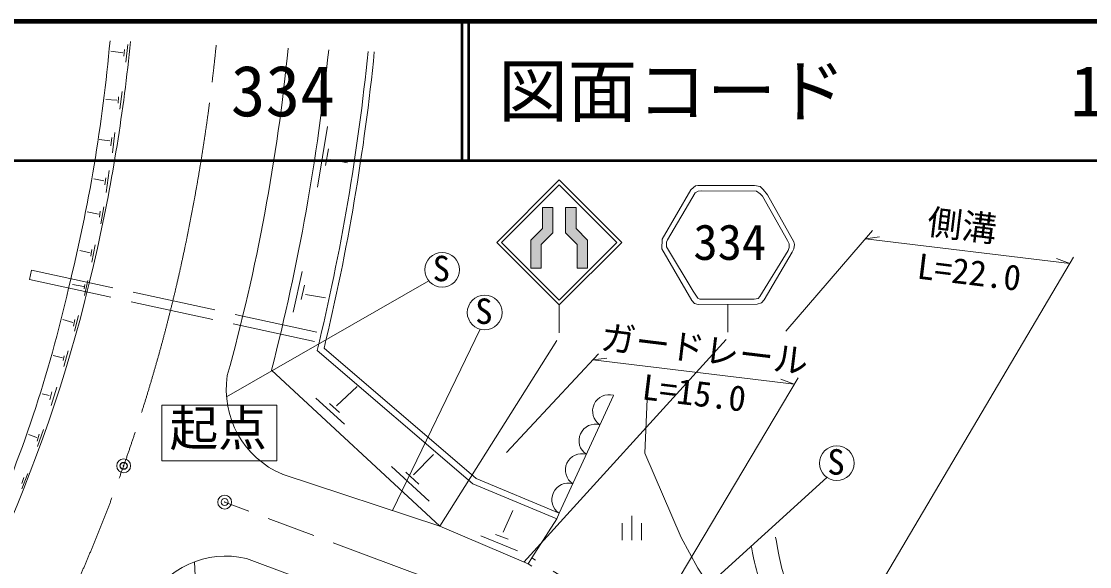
# Model space of a CAD drawing. Units: millimetres, scale not verified. Extents: x 40000 to 680000, y 20000 to 380000.
# Drawn here: x 86074 to 162920, y 340778 to 380000 of the extents above; entities that cross this region are included whole.
import ezdxf
from ezdxf.enums import TextEntityAlignment as Align

# ---------------------------------------------------------------- set-up
doc = ezdxf.new("R2010")
doc.units = ezdxf.units.MM
doc.header["$LTSCALE"] = 1000
doc.header["$PDMODE"] = 32
doc.header["$PDSIZE"] = 500
doc.linetypes.add('CHAIN', pattern=[18.5, 12, -1.5, 3.5, -1.5])
doc.linetypes.add('DASHED', pattern=[7.5, 6, -1.5])
for name, color, linetype, lineweight in [('M-BGD', 7, 'Continuous', 13), ('M-BMK', 2, 'CHAIN', 13), ('M-BMK-SRVR', 3, 'Continuous', 13), ('M-STR-HTXT', 7, 'Continuous', 13), ('M-STR-STRC', 7, 'Continuous', 13), ('M-TTL', 2, 'Continuous', 140), ('M-TTL-LINE', 7, 'Continuous', 50)]:
    doc.layers.add(name, color=color, linetype=linetype, lineweight=lineweight)
doc.layers.add('M-OTRS', color=6, linetype='Continuous')
doc.layers.add('M-TTL-TXT', color=7, linetype='Continuous')
doc.styles.add('ＭＳ ゴシック', font='')
doc.styles.get('ＭＳ ゴシック').set_extended_font_data('MS Gothic')

msp = doc.modelspace()

# ---------------------------------------------------------------- hatches: boundary and pattern name
at = {"layer": 'M-STR-STRC'}
for points in [[(123561, 365091), (123561, 366602), (124311, 366602), (124311, 364780), (123478, 363947), (123478, 362238), (122728, 362238), (122728, 364257)], [(125228, 366602), (125978, 366602), (125978, 365090), (126811, 364257), (126811, 362238), (126061, 362238), (126061, 363947), (125228, 364780)]]:
    msp.add_hatch(color=256, dxfattribs=at).paths.add_polyline_path(points)

# ---------------------------------------------------------------- linework, layer by layer
at = {"layer": 'M-BGD'}
for p, q in [((93729, 378327), (93597, 377076)), ((93372, 377747), (92503, 377852)), ((93492, 377965), (93455, 377494)), ((92933, 374337), (92161, 374376)), ((93067, 374583), (93031, 374123)), ((93315, 374954), (93155, 373682)), ((92809, 372018), (92630, 370540)), ((108087, 372438), (107385, 368076)), ((92430, 371403), (91671, 371497)), ((92579, 371652), (92519, 371036)), ((108169, 370832), (107960, 369622)), ((108339, 370070), (109543, 369816)), ((92389, 369274), (92183, 367682)), ((91995, 368541), (91283, 368672)), ((92139, 368751), (92077, 368244)), ((92011, 366655), (91800, 365439)), ((91621, 366128), (90801, 366307)), ((91752, 366355), (91688, 365907)), ((91025, 363361), (90269, 363522)), ((91155, 363586), (91069, 363102)), ((91392, 363937), (91144, 362683)), ((86798, 362111), (86650, 361428)), ((106271, 362004), (105615, 359073)), ((90846, 361349), (90611, 360282)), ((100833, 352998), (115376, 361334)), ((90558, 360919), (89761, 361061)), ((90647, 361063), (90590, 360762)), ((106439, 361028), (106194, 359982)), ((106519, 360364), (107964, 360102)), ((89767, 358342), (89056, 358543)), ((89921, 358551), (89817, 358068)), ((90186, 358852), (89896, 357719)), ((112772, 344813), (119081, 357848)), ((89023, 355804), (88351, 355976)), ((89149, 355938), (89070, 355614)), ((89436, 356294), (89122, 355173)), ((107353, 356334), (118558, 346741)), ((107855, 356496), (118797, 347129)), ((104079, 354917), (116166, 343697)), ((88615, 353689), (88219, 352380)), ((108735, 352354), (110231, 353738)), ((88072, 353086), (87568, 353212)), ((88277, 353343), (88118, 352769)), ((109320, 351023), (107264, 352908)), ((124763, 344621), (128672, 353100)), ((128672, 353100), (124763, 344621)), ((130921, 348930), (131086, 352826)), ((108964, 351864), (108246, 352522)), ((87656, 350633), (87245, 349422)), ((87189, 350079), (86579, 350272)), ((87367, 350295), (87214, 349792)), ((133535, 342875), (130921, 348930)), ((114286, 347370), (115722, 348840)), ((86531, 347476), (86120, 346368)), ((116166, 343697), (104847, 347418)), ((115410, 345497), (112690, 347992)), ((114669, 346706), (113724, 347577)), ((86258, 347183), (86112, 346750)), ((118558, 346741), (124589, 344206)), ((118797, 347129), (124763, 344621)), ((131664, 335980), (144007, 347200)), ((120729, 343265), (121428, 344825)), ((129988, 342675), (129988, 344425)), ((116166, 343697), (122529, 340975)), ((129288, 342675), (129288, 343900)), ((130688, 342675), (130688, 343900)), ((121770, 341912), (119122, 342997)), ((121095, 342746), (120177, 343100)), ((113072, 337338), (102265, 341368)), ((122529, 340975), (122790, 341402)), ((98531, 341128), (99009, 329496))]:
    msp.add_line(p, q, dxfattribs=at)
at = {"layer": 'M-BGD', "linetype": 'DASHED'}
for p, q in [((86798, 362111), (107648, 357574)), ((86650, 361428), (107487, 356894)), ((142256, 329508), (122790, 341402)), ((141995, 329081), (122529, 340975))]:
    msp.add_line(p, q, dxfattribs=at)
at = {"layer": 'M-BGD'}
msp.add_lwpolyline([(96192, 352393), (104443, 352393), (104443, 348391), (96189, 348391), (96189, 352393)], close=True, dxfattribs=at)
msp.add_lwpolyline([(133535, 342875), (134729, 340664), (136484, 338083), (137151, 337311), (137994, 336047), (139688, 333317), (141157, 330179)], dxfattribs=at)
for centre in [(116340, 362130), (119403, 359056), (144734, 348216)]:
    msp.add_circle(centre, 1250, dxfattribs=at)
for centre, radius, start, end in [((-23854, 388926), 116762, 346.06794, 354.92724), ((-33624, 391360), 128194, 347.53657, 354.26101), ((-32560, 391498), 138476, 344.50991, 354.43587), ((-50474, 394342), 159502, 345.68954, 354.10165), ((-45408, 393408), 157195, 346.35842, 354.31417), ((-45408, 393408), 157645, 346.45883, 354.32365), ((-18095, 387842), 112272, 326.453, 347.57924), ((-5796, 382470), 97700, 336.0485, 347.19302), ((107449, 353524), 6637, 171.40701, 246.92262), ((128347, 351965), 1181, 74.06863, 236.4363), ((127370, 349845), 1181, 74.06863, 236.4363), ((126393, 347725), 1181, 74.06863, 236.4363), ((125416, 345605), 1181, 74.06863, 236.4363), ((100796, 335053), 6484, 76.91143, 151.88842)]:
    msp.add_arc(centre, radius, start, end, dxfattribs=at)
for points, knots in [([(140325, 342901), (140655, 341122), (140755, 340500), (141326, 339057), (141843, 337753), (142247, 337065), (142985, 335871), (143635, 334820), (144059, 334264), (144854, 333317), (145654, 332365), (146147, 331865), (147066, 331027), (148190, 330000), (148898, 329513), (150120, 328604), (151528, 327558), (152311, 326950), (153833, 326077), (155792, 324952), (156946, 324407), (159046, 323575), (160755, 322899), (161728, 322549), (163496, 322048), (166249, 321269), (167842, 321026), (170631, 320389), (173385, 319761), (174973, 319589), (177688, 318810), (179104, 318403), (179919, 318194), (181242, 317546), (182668, 316847), (183425, 316286), (184507, 315123), (185392, 314173), (185787, 313540), (186429, 312411), (186735, 311874), (186776, 311510), (187008, 310937), (187791, 309010), (188189, 307913), (189036, 306013), (189377, 305248), (189548, 304810), (189931, 304065), (190814, 302348), (191375, 301421), (192380, 299773), (194736, 295908), (196176, 293816), (198699, 290057), (199821, 288385), (200430, 287433), (201622, 285809), (202533, 284568), (203154, 283959), (204114, 282755), (204903, 281765), (205280, 281159), (206102, 280197), (207336, 278754), (208122, 278030), (209459, 276682), (211703, 274420), (213106, 273300), (215304, 270994), (216553, 269685), (217213, 268912), (218365, 267517), (219146, 266571), (219524, 265994), (220296, 265042), (221345, 263748), (221944, 263032), (223017, 261759), (223546, 261131), (223822, 260759), (224386, 260162), (224803, 259721), (225054, 259489), (225527, 259109), (226012, 258719), (226280, 258477), (226843, 258213), (227922, 257709), (228586, 257535), (229757, 257318), (230665, 257151), (231190, 257175), (232109, 257090), (232973, 257011), (233461, 257008), (234321, 256897), (235564, 256737), (236250, 256571), (237481, 256335), (238512, 256138), (239094, 256042), (240114, 255791), (241020, 255568), (241500, 255335), (242413, 255142), (243338, 254946), (243875, 254943), (244818, 254878), (247624, 254685), (249205, 254733), (252015, 254606), (253754, 254528), (254732, 254533), (256465, 254369), (257281, 254292), (257740, 254241), (258545, 254080), (260136, 253760), (260981, 253375), (262494, 252789), (263417, 252433), (263821, 251988), (264732, 251605), (266927, 250681), (268141, 250036), (270472, 249551), (272140, 249204), (273091, 249058), (274790, 248945), (277767, 248748), (279443, 248813), (282426, 248814), (284586, 248814), (285798, 248808), (287955, 248919), (288975, 248971), (289546, 249024), (290562, 249130), (292301, 249310), (292886, 249439), (294985, 249814)], [0, 0, 0, 0, 1, 1, 1, 2, 2, 2, 3, 3, 3, 4, 4, 4, 5, 5, 5, 6, 6, 6, 7, 7, 7, 8, 8, 8, 9, 9, 9, 10, 10, 10, 11, 11, 11, 12, 12, 12, 13, 13, 13, 14, 14, 14, 15, 15, 15, 16, 16, 16, 17, 17, 17, 18, 18, 18, 19, 19, 19, 20, 20, 20, 21, 21, 21, 22, 22, 22, 23, 23, 23, 24, 24, 24, 25, 25, 25, 26, 26, 26, 27, 27, 27, 28, 28, 28, 29, 29, 29, 30, 30, 30, 31, 31, 31, 32, 32, 32, 33, 33, 33, 34, 34, 34, 35, 35, 35, 36, 36, 36, 37, 37, 37, 38, 38, 38, 39, 39, 39, 40, 40, 40, 41, 41, 41, 42, 42, 42, 43, 43, 43, 44, 44, 44, 45, 45, 45, 46, 46, 46, 47, 47, 47, 47]), ([(138588, 342191), (138834, 340977), (138910, 340595), (139246, 339610), (139575, 338647), (139819, 338126), (140273, 337214), (140644, 336468), (140787, 336213), (141300, 335345)], [0, 0, 0, 0, 1, 1, 1, 2, 2, 2, 3, 3, 3, 3])]:
    msp.add_open_spline(points, degree=3, knots=knots, dxfattribs=at)
at = {"layer": 'M-BMK'}
msp.add_line((119755, 338301), (100700, 345422), dxfattribs=at)
for centre, radius, start, end in [((-37492, 392120), 138275, 347.55676, 354.25806), ((-20497, 388458), 120890, 316.07915, 347.51624)]:
    msp.add_arc(centre, radius, start, end, dxfattribs=at)
at = {"layer": 'M-BMK-SRVR'}
for centre in [(93433, 348029), (100700, 345422)]:
    msp.add_circle(centre, 500, dxfattribs=at)
for p in [(93433, 348029), (100700, 345422)]:
    msp.add_point(p, dxfattribs=at)
at = {"layer": 'M-OTRS'}
msp.add_point((93433, 348029), dxfattribs=at)
at = {"layer": 'M-STR-HTXT'}
for p, q in [((141072, 357710), (147300, 364963)), ((146788, 364366), (147810, 364494)), ((146788, 364366), (161495, 362578)), ((145315, 335214), (161768, 363042)), ((161495, 362578), (160532, 362947)), ((120965, 348978), (127583, 356097)), ((127172, 355655), (128195, 355783)), ((127172, 355655), (141669, 353893)), ((131820, 337346), (141946, 354360)), ((141669, 353893), (140706, 354262))]:
    msp.add_line(p, q, dxfattribs=at)
at = {"layer": 'M-STR-STRC'}
for p, q in [((120270, 364102), (124770, 368602)), ((120623, 364102), (124770, 368249)), ((129270, 364102), (124770, 368602)), ((128917, 364102), (124770, 368249)), ((123561, 366602), (123561, 365091)), ((123561, 366602), (124311, 366602)), ((124311, 366602), (124311, 364780)), ((125228, 366602), (125228, 364780)), ((125228, 366602), (125978, 366602)), ((125978, 366602), (125978, 365090)), ((122728, 364257), (123561, 365091)), ((126811, 364257), (125978, 365090)), ((122728, 364257), (122728, 362238)), ((123478, 363947), (124311, 364780)), ((126061, 363947), (125228, 364780)), ((126811, 364257), (126811, 362238)), ((120270, 364102), (124770, 359602)), ((120623, 364102), (124770, 359955)), ((123478, 363947), (123478, 362238)), ((124770, 359955), (128917, 364102)), ((124770, 359602), (129270, 364102)), ((126061, 363947), (126061, 362238)), ((122728, 362238), (123478, 362238)), ((126061, 362238), (126811, 362238)), ((124770, 359602), (124770, 357602)), ((136884, 359639), (136884, 357639)), ((116166, 343697), (124598, 357033)), ((122230, 341103), (136768, 357121)), ((124763, 344621), (124589, 344206)), ((124589, 344206), (122790, 341402))]:
    msp.add_line(p, q, dxfattribs=at)
for points in [[(134742, 368194), (138804, 368205), (139225, 368117), (139447, 367917), (139747, 367528), (141633, 364133), (141678, 363944), (141633, 363645), (141511, 363389), (139497, 359972), (139314, 359755), (138998, 359656), (134770, 359622), (134504, 359706), (134304, 359922), (132157, 363633), (132159, 364323), (134233, 367883), (134422, 368049), (134577, 368171)], [(134551, 367668), (134750, 367790), (134972, 367812), (138956, 367790), (139211, 367601), (139377, 367435), (141197, 364228), (141308, 364006), (141308, 363728), (141231, 363518), (139200, 360211), (139067, 360056), (138778, 360011), (134883, 360011), (134739, 360089), (134390, 360594), (132487, 363773), (132476, 364106), (132553, 364294)]]:
    msp.add_lwpolyline(points, close=True, dxfattribs=at)
at = {"layer": 'M-TTL'}
msp.add_line((680000, 380000), (40000, 380000), dxfattribs=at)
at = {"layer": 'M-TTL-LINE'}
for p, q in [((117750, 380000), (117750, 370000)), ((118250, 380000), (118250, 370000)), ((40000, 370000), (680000, 370000))]:
    msp.add_line(p, q, dxfattribs=at)

# ---------------------------------------------------------------- texts
at = {"layer": 'M-BGD', "style": 'ＭＳ ゴシック'}
for s, height, p in [('S', 1833, (115661, 360756)), ('S', 1833, (118724, 357683)), ('起点', 2566, (96734, 348685)), ('S', 1833, (144056, 346843))]:
    msp.add_text(s, height=height, dxfattribs=at).set_placement(p, align=Align.BOTTOM_LEFT)
at = {"layer": 'M-STR-HTXT', "style": 'ＭＳ ゴシック'}
for s, p in [('側溝', (151093, 364168)), ('L=22.0', (150371, 360964)), ('ガードレール', (127601, 355868)), ('L=15.0', (130586, 352274))]:
    msp.add_text(s, height=1833, rotation=353.069, dxfattribs=at).set_placement(p, align=Align.BOTTOM_LEFT)
at = {"layer": 'M-STR-STRC', "style": 'ＭＳ ゴシック'}
msp.add_text('334', height=2566, dxfattribs=at).set_placement((134418, 362070), align=Align.BOTTOM_LEFT)
at = {"layer": 'M-TTL-TXT', "style": 'ＭＳ ゴシック'}
for s, p in [('334', (101142, 375000)), ('図面コード', (120380, 375000)), ('13-0', (161521, 375000))]:
    msp.add_text(s, height=3666, dxfattribs=at).set_placement(p, align=Align.MIDDLE_LEFT)

doc.saveas('drawing.dxf')
